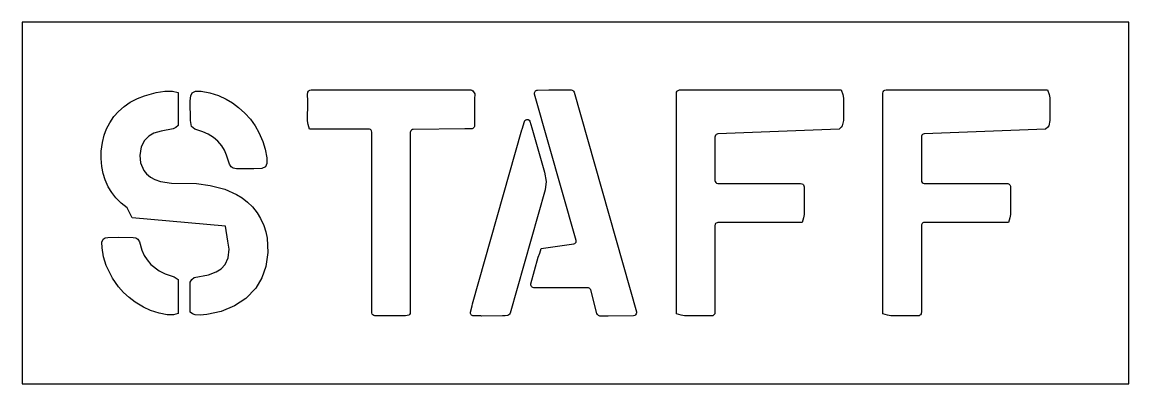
# Model space of a CAD drawing. Header units: inches. Extents: x 0 to 49, y 0 to 16.
import ezdxf

# ---------------------------------------------------------------- set-up
doc = ezdxf.new("R2010")
doc.units = ezdxf.units.IN
doc.header["$MEASUREMENT"] = 0
doc.layers.add('CUT', color=1, linetype='Continuous')

msp = doc.modelspace()

# ---------------------------------------------------------------- linework, layer by layer
at = {"layer": 'CUT'}
for points in [[(0, 0), (49, 0), (49, 16), (0, 16)], [(5.385, 9.445), (5.504, 9.291), (5.679, 9.145), (5.882, 9.036), (6.132, 8.951), (6.617, 8.876), (7.714, 8.856), (8.326, 8.778), (8.97, 8.611), (9.486, 8.378), (9.744, 8.223), (9.981, 8.041), (10.195, 7.83), (10.402, 7.569), (10.558, 7.313), (10.695, 7.01), (10.787, 6.726), (10.843, 6.437), (10.874, 5.812), (10.791, 5.193), (10.616, 4.69), (10.343, 4.234), (9.902, 3.78), (9.404, 3.448), (8.819, 3.204), (8.172, 3.063), (7.879, 3.039), (7.661, 3.051), (7.542, 3.098), (7.444, 3.174), (7.444, 4.493), (7.519, 4.619), (7.624, 4.7), (8.248, 4.821), (8.585, 4.95), (8.806, 5.094), (8.983, 5.285), (9.119, 5.578), (9.164, 5.962), (9.113, 6.318), (9.002, 6.971), (4.878, 7.35), (4.649, 7.78), (4.391, 7.991), (4.152, 8.223), (3.967, 8.458), (3.813, 8.715), (3.679, 9.019), (3.592, 9.299), (3.532, 9.615), (3.5, 9.97), (3.506, 10.299), (3.558, 10.683), (3.634, 11.002), (3.739, 11.282), (3.877, 11.548), (4.067, 11.821), (4.266, 12.046), (4.516, 12.266), (4.79, 12.456), (5.115, 12.627), (5.425, 12.747), (5.933, 12.886), (6.313, 12.95), (6.663, 12.954), (6.909, 12.886), (6.909, 11.426), (6.807, 11.34), (6.687, 11.274), (6.15, 11.184), (5.838, 11.082), (5.611, 10.951), (5.424, 10.77), (5.276, 10.484), (5.212, 10.101), (5.247, 9.777)], [(10.839, 9.749), (10.779, 9.604), (10.613, 9.525), (10.257, 9.509), (9.492, 9.516), (9.346, 9.546), (9.253, 9.601), (9.176, 9.716), (9.053, 10.117), (8.961, 10.33), (8.84, 10.528), (8.668, 10.73), (8.466, 10.902), (8.242, 11.044), (8.005, 11.154), (7.644, 11.269), (7.502, 11.39), (7.448, 11.651), (7.446, 12.518), (7.464, 12.738), (7.533, 12.879), (7.675, 12.945), (7.925, 12.946), (8.314, 12.873), (8.695, 12.752), (9.029, 12.6), (9.316, 12.429), (9.585, 12.231), (9.855, 11.981), (10.104, 11.711), (10.32, 11.415), (10.484, 11.124), (10.659, 10.727), (10.767, 10.379), (10.839, 9.998)], [(20.029, 11.415), (20.024, 11.382), (20.009, 11.348), (19.986, 11.319), (19.959, 11.299), (19.931, 11.287), (19.902, 11.281), (19.652, 11.278), (19.605, 11.274), (17.319, 11.258), (17.279, 11.25), (17.239, 11.228), (17.209, 11.195), (17.191, 11.158), (17.185, 11.117), (17.185, 3.16), (17.176, 3.111), (17.148, 3.066), (17.124, 3.045), (16.97, 3.003), (16.748, 3.003), (15.995, 3.01), (15.617, 3.007), (15.572, 3.02), (15.53, 3.047), (15.499, 3.086), (15.481, 3.134), (15.478, 3.165), (15.478, 11.135), (15.466, 11.19), (15.447, 11.222), (15.418, 11.248), (15.382, 11.265), (15.346, 11.271), (12.726, 11.271), (12.661, 11.478), (12.638, 11.628), (12.643, 12.479), (12.639, 12.843), (12.643, 12.874), (12.653, 12.904), (12.686, 12.953), (12.711, 12.973), (12.739, 12.988), (12.797, 13), (19.866, 13), (19.915, 12.992), (19.96, 12.965), (20.044, 12.825), (20.027, 12.593)], [(24.386, 12.97), (24.414, 12.943), (24.437, 12.906), (27.202, 3.19), (27.206, 3.139), (27.193, 3.092), (27.163, 3.051), (27.123, 3.024), (27.069, 3.012), (25.949, 3), (25.576, 3), (25.544, 3.008), (25.514, 3.022), (25.469, 3.062), (25.441, 3.116), (25.172, 4.158), (25.156, 4.19), (25.133, 4.217), (25.104, 4.237), (25.074, 4.249), (25.035, 4.254), (22.653, 4.254), (22.613, 4.261), (22.58, 4.278), (22.551, 4.302), (22.53, 4.337), (22.518, 4.383), (22.522, 4.427), (22.848, 5.608), (22.919, 5.782), (22.987, 5.983), (24.428, 6.19), (24.47, 6.207), (24.501, 6.235), (24.523, 6.274), (24.53, 6.314), (24.527, 6.348), (22.685, 12.818), (22.682, 12.847), (22.684, 12.879), (22.694, 12.909), (22.71, 12.936), (22.731, 12.959), (22.757, 12.976), (22.786, 12.988), (22.817, 12.993), (23.321, 13), (24.312, 13), (24.352, 12.989)], [(30.807, 7.136), (30.766, 7.129), (30.726, 7.108), (30.705, 7.087), (30.689, 7.063), (30.679, 7.036), (30.675, 7.007), (30.675, 3.159), (30.665, 3.104), (30.643, 3.064), (30.61, 3.033), (30.573, 3.014), (30.528, 3.005), (29.322, 3.007), (29.172, 3.033), (28.968, 3.1), (28.968, 12.857), (28.975, 12.902), (28.994, 12.94), (29.015, 12.963), (29.043, 12.983), (29.076, 12.996), (29.111, 13), (36.266, 13), (36.334, 12.793), (36.359, 12.642), (36.361, 11.644), (36.312, 11.414), (36.264, 11.354), (36.171, 11.271), (30.808, 11.056), (30.767, 11.048), (30.731, 11.029), (30.709, 11.008), (30.69, 10.98), (30.679, 10.951), (30.675, 10.918), (30.675, 8.992), (30.685, 8.945), (30.709, 8.907), (30.75, 8.877), (30.803, 8.864), (34.469, 8.864), (34.527, 8.853), (34.566, 8.83), (34.593, 8.8), (34.613, 8.76), (34.621, 8.72), (34.619, 7.489), (34.596, 7.339), (34.53, 7.136)], [(38.463, 3.007), (38.313, 3.032), (38.107, 3.101), (38.107, 12.857), (38.117, 12.912), (38.146, 12.956), (38.17, 12.976), (38.195, 12.989), (38.249, 13), (45.404, 13), (45.472, 12.796), (45.498, 12.647), (45.5, 11.65), (45.452, 11.418), (45.405, 11.357), (45.314, 11.271), (39.942, 11.053), (39.9, 11.044), (39.866, 11.025), (39.838, 10.996), (39.82, 10.957), (39.814, 10.918), (39.814, 8.993), (39.824, 8.946), (39.852, 8.903), (39.892, 8.876), (39.942, 8.864), (43.605, 8.864), (43.639, 8.861), (43.671, 8.85), (43.7, 8.832), (43.724, 8.808), (43.745, 8.776), (43.756, 8.744), (43.759, 8.714), (43.761, 8.455), (43.758, 7.489), (43.734, 7.339), (43.669, 7.136), (39.947, 7.136), (39.912, 7.131), (39.879, 7.117), (39.853, 7.097), (39.833, 7.071), (39.819, 7.041), (39.814, 7.005), (39.814, 3.155), (39.811, 3.126), (39.801, 3.094), (39.779, 3.059), (39.75, 3.032), (39.714, 3.013), (39.674, 3.005)], [(22.475, 11.62), (22.565, 11.327), (23.129, 9.363), (23.197, 8.945), (23.154, 8.588), (21.603, 3.127), (21.583, 3.086), (21.553, 3.052), (21.51, 3.028), (21.381, 3.016), (21.275, 3.009), (20.342, 3.001), (20.304, 3.005), (19.983, 3.003), (19.952, 3.007), (19.921, 3.019), (19.896, 3.036), (19.875, 3.059), (19.86, 3.085), (19.851, 3.114), (19.848, 3.144), (19.853, 3.178), (19.93, 3.456), (19.947, 3.541), (22.128, 11.233), (22.143, 11.27), (22.239, 11.602), (22.262, 11.646), (22.3, 11.677), (22.348, 11.692), (22.397, 11.687), (22.443, 11.661)], [(5.196, 6.288), (5.304, 5.919), (5.408, 5.675), (5.531, 5.479), (5.705, 5.277), (6.069, 4.992), (6.338, 4.861), (6.73, 4.731), (6.909, 4.61), (6.909, 3.118), (6.697, 3.053), (6.416, 3.055), (6.06, 3.125), (5.681, 3.25), (5.377, 3.388), (5.007, 3.616), (4.738, 3.814), (4.492, 4.04), (4.272, 4.291), (4.002, 4.673), (3.72, 5.241), (3.602, 5.624), (3.537, 6.016), (3.528, 6.262), (3.59, 6.401), (3.678, 6.455), (3.792, 6.481), (4.288, 6.492), (4.916, 6.481), (5.031, 6.456), (5.122, 6.402)]]:
    msp.add_lwpolyline(points, close=True, dxfattribs=at)

doc.saveas('drawing.dxf')
